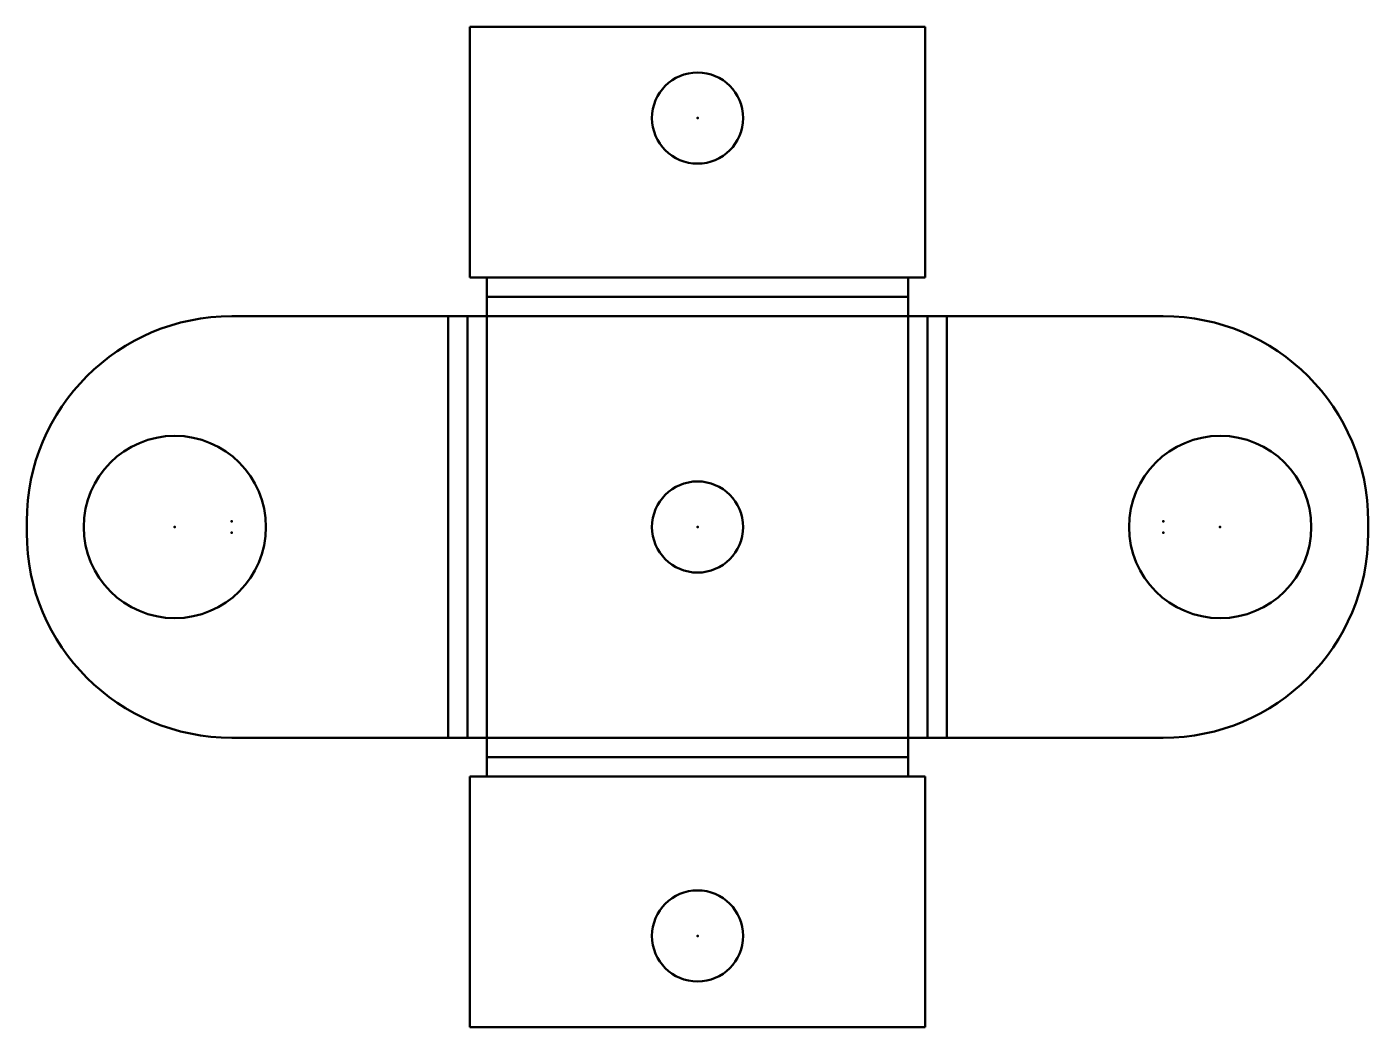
# Model space of a CAD drawing. Header units: millimetres. Extents: x -81 to 37, y -62 to 25.
import ezdxf

# ---------------------------------------------------------------- set-up
doc = ezdxf.new("R2010")
doc.units = ezdxf.units.MM
for name, color, linetype, lineweight in [('IV_ARC_CENTERS', 7, 'Continuous', 50), ('IV_BEND', 7, 'Continuous', 50), ('IV_BEND_DOWN', 7, 'Continuous', 50), ('IV_INTERIOR_PROFILES', 7, 'Continuous', 50), ('IV_OUTER_PROFILE', 7, 'Continuous', 50), ('IV_TANGENT', 7, 'Continuous', 50)]:
    doc.layers.add(name, color=color, linetype=linetype, lineweight=lineweight)

msp = doc.modelspace()

# ---------------------------------------------------------------- linework, layer by layer
at = {"layer": 'IV_ARC_CENTERS'}
for p in [(-21.89, 17.39), (-67.79, -18.5), (-62.79, -18), (-21.89, -18.5), (19, -18), (24, -18.5), (-62.79, -19), (19, -19), (-21.89, -54.39)]:
    msp.add_point(p, dxfattribs=at)
at = {"layer": 'IV_BEND'}
for p, q in [((-40.39, 1.7), (-3.39, 1.7)), ((-3.39, -38.7), (-40.39, -38.7))]:
    msp.add_line(p, q, dxfattribs=at)
at = {"layer": 'IV_BEND_DOWN'}
for p, q in [((-42.09, 0), (-42.09, -37)), ((-1.7, -37), (-1.7, 0))]:
    msp.add_line(p, q, dxfattribs=at)
at = {"layer": 'IV_INTERIOR_PROFILES'}
for centre, radius in [((-21.89, 17.39), 4), ((-67.79, -18.5), 8), ((24, -18.5), 8), ((-21.89, -18.5), 4), ((-21.89, -54.39), 4)]:
    msp.add_circle(centre, radius, dxfattribs=at)
at = {"layer": 'IV_OUTER_PROFILE'}
for p, q in [((-1.89, 25.39), (-41.89, 25.39)), ((-41.89, 3.39), (-41.89, 25.39)), ((-1.89, 3.39), (-1.89, 25.39)), ((-41.89, 3.39), (-40.39, 3.39)), ((-40.39, 3.39), (-40.39, 0)), ((-3.39, 3.39), (-1.89, 3.39)), ((-3.39, 0), (-3.39, 3.39)), ((-62.79, 0), (-40.39, 0)), ((-3.39, 0), (19, 0)), ((-80.79, -19), (-80.79, -18)), ((37, -18), (37, -19)), ((-40.39, -37), (-62.79, -37)), ((-40.39, -37), (-40.39, -40.39)), ((19, -37), (-3.39, -37)), ((-3.39, -40.39), (-3.39, -37)), ((-40.39, -40.39), (-41.89, -40.39)), ((-41.89, -40.39), (-41.89, -62.39)), ((-1.89, -40.39), (-3.39, -40.39)), ((-1.89, -40.39), (-1.89, -62.39)), ((-41.89, -62.39), (-1.89, -62.39))]:
    msp.add_line(p, q, dxfattribs=at)
for centre, start, end in [((-62.79, -18), 90, 180), ((19, -18), 0, 90), ((-62.79, -19), 180, 270), ((19, -19), 270, 0)]:
    msp.add_arc(centre, 18, start, end, dxfattribs=at)
at = {"layer": 'IV_TANGENT'}
for p, q in [((-40.39, 3.39), (-3.39, 3.39)), ((-43.79, -37), (-43.79, 0)), ((-3.39, 0), (-40.39, 0)), ((-40.39, 0), (-40.39, -37)), ((-3.39, -37), (-3.39, 0)), ((0, 0), (0, -37)), ((-40.39, -37), (-3.39, -37)), ((-3.39, -40.39), (-40.39, -40.39))]:
    msp.add_line(p, q, dxfattribs=at)

doc.saveas('drawing.dxf')
